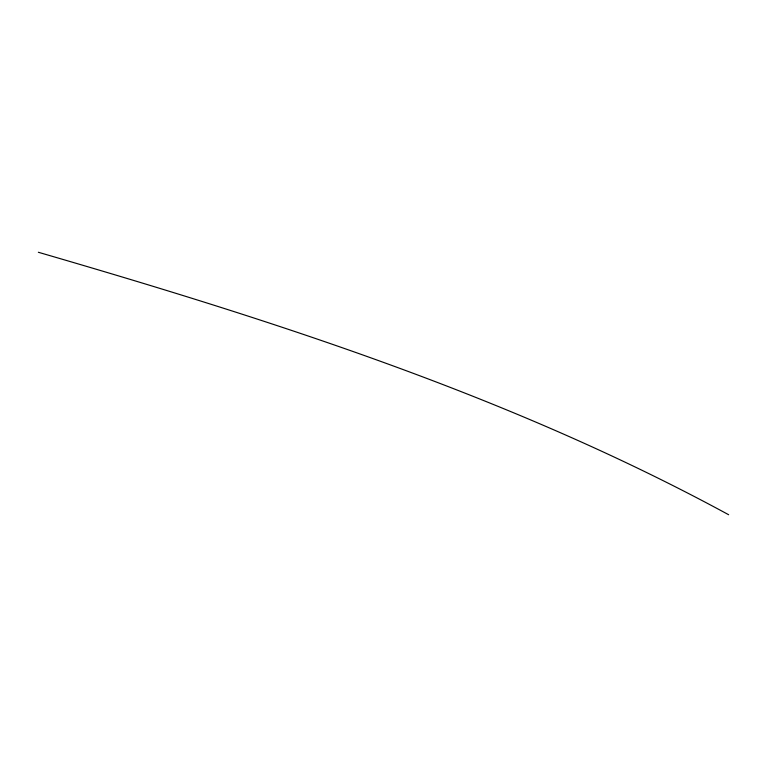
<?xml version="1.0" encoding="UTF-8"?>
<svg xmlns="http://www.w3.org/2000/svg" width="767" height="767" viewBox="0 0 767 767"><rect width="100%" height="100%" fill="white"/><g stroke="black" fill="none" stroke-linecap="round" stroke-linejoin="round"><path stroke-width="1.15" d="M38.35 252.266C274.749 320.97 511.551 396.769 728.65 514.734"/></g></svg>
